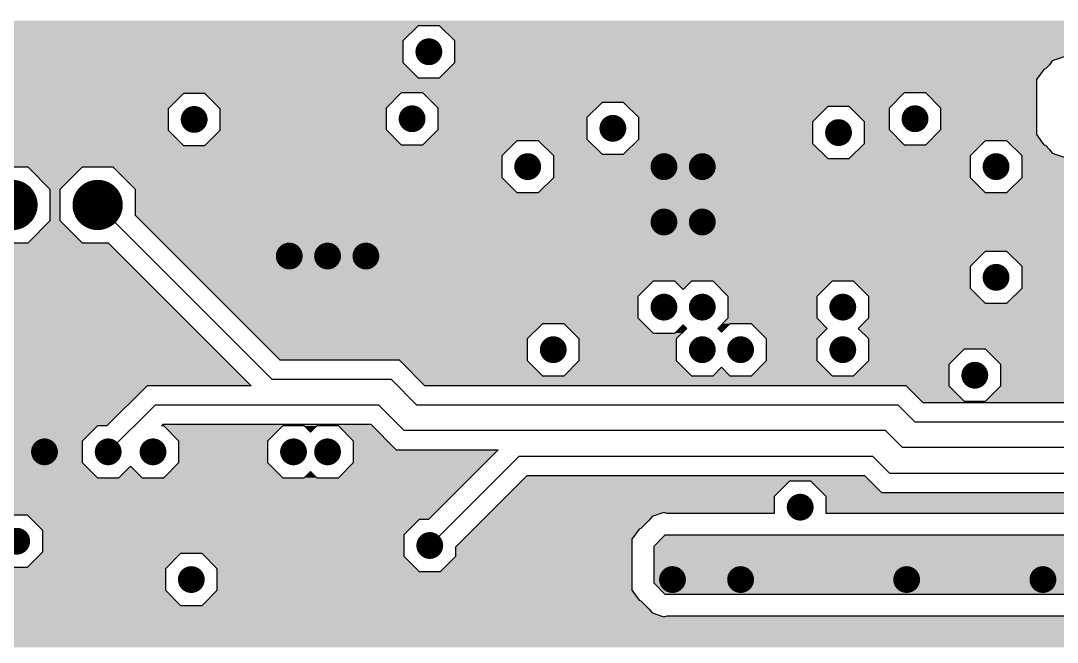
# Model space of a CAD drawing. Extents: x 295 to 953, y 10 to 290.
# Drawn here: x 579.9 to 630.9, y 213.1 to 243.7 of the extents above; entities that cross this region are included whole.
import ezdxf

# ---------------------------------------------------------------- set-up
doc = ezdxf.new("R2010")
doc.units = 0
doc.header["$LTSCALE"] = 5
doc.header["$MEASUREMENT"] = 0
doc.layers.get('0').update_dxf_attribs({"linetype": 'CONTINUOUS', "lineweight": 25})
doc.layers.add('L2-INT1_GBR', color=7, linetype='CONTINUOUS')

msp = doc.modelspace()

# ---------------------------------------------------------------- linework, layer by layer
for points, const_width in [([(599.61, 242.162, 1), (600.27, 242.162, 1)], 0.66), ([(588.06, 238.829, 1), (588.72, 238.829, 1)], 0.66), ([(598.785, 238.863, 1), (599.445, 238.863, 1)], 0.66), ([(623.535, 238.863, 1), (624.195, 238.863, 1)], 0.66), ([(608.665, 238.391, 1), (609.325, 238.391, 1)], 0.66), ([(619.771, 238.181, 1), (620.431, 238.181, 1)], 0.66), ([(604.474, 236.505, 1), (605.134, 236.505, 1)], 0.66), ([(611.18, 236.505, 1), (611.84, 236.505, 1)], 0.66), ([(613.066, 236.505, 1), (613.726, 236.505, 1)], 0.66), ([(627.525, 236.505, 1), (628.185, 236.505, 1)], 0.66), ([(578.83, 234.619, 1), (580.067, 234.619, 1)], 1.238), ([(583.021, 234.619, 1), (584.258, 234.619, 1)], 1.238), ([(611.18, 233.78, 1), (611.84, 233.78, 1)], 0.66), ([(613.066, 233.78, 1), (613.726, 233.78, 1)], 0.66), ([(592.739, 232.104, 1), (593.399, 232.104, 1)], 0.66), ([(594.625, 232.104, 1), (595.285, 232.104, 1)], 0.66), ([(596.511, 232.104, 1), (597.171, 232.104, 1)], 0.66), ([(627.525, 231.056, 1), (628.185, 231.056, 1)], 0.66), ([(611.18, 229.589, 1), (611.84, 229.589, 1)], 0.66), ([(613.066, 229.589, 1), (613.726, 229.589, 1)], 0.66), ([(619.981, 229.589, 1), (620.641, 229.589, 1)], 0.66), ([(605.732, 227.494, 1), (606.392, 227.494, 1)], 0.66), ([(613.066, 227.494, 1), (613.726, 227.494, 1)], 0.66), ([(614.952, 227.494, 1), (615.612, 227.494, 1)], 0.66), ([(619.981, 227.494, 1), (620.641, 227.494, 1)], 0.66), ([(626.477, 226.237, 1), (627.137, 226.237, 1)], 0.66), ([(580.694, 222.465, 1), (581.354, 222.465, 1)], 0.66), ([(583.829, 222.465, 1), (584.489, 222.465, 1)], 0.66), ([(586.034, 222.465, 1), (586.694, 222.465, 1)], 0.66), ([(592.949, 222.465, 1), (593.609, 222.465, 1)], 0.66), ([(594.625, 222.465, 1), (595.285, 222.465, 1)], 0.66), ([(617.885, 219.741, 1), (618.545, 219.741, 1)], 0.66), ([(579.328, 218.064, 1), (579.988, 218.064, 1)], 0.66), ([(599.655, 217.855, 1), (600.315, 217.855, 1)], 0.66), ([(587.92, 216.178, 1), (588.58, 216.178, 1)], 0.66), ([(611.599, 216.178, 1), (612.259, 216.178, 1)], 0.66), ([(614.952, 216.178, 1), (615.612, 216.178, 1)], 0.66), ([(623.124, 216.178, 1), (623.784, 216.178, 1)], 0.66), ([(629.83, 216.178, 1), (630.49, 216.178, 1)], 0.66)]:
    msp.add_lwpolyline(points, format="xyb", close=True, dxfattribs=dict(const_width=const_width))
at = {"layer": 'L2-INT1_GBR'}
for p, q in [((599.41, 243.441), (598.661, 242.692)), ((600.47, 243.441), (599.41, 243.441)), ((601.219, 242.692), (600.47, 243.441)), ((598.661, 242.692), (598.661, 241.633)), ((601.219, 241.633), (601.219, 242.692)), ((631.208, 241.903), (630.622, 241.712)), ((598.661, 241.633), (599.41, 240.884)), ((600.47, 240.884), (601.219, 241.633)), ((630.203, 241.293), (629.84, 240.795)), ((630.279, 241.318), (630.203, 241.293)), ((630.485, 241.524), (630.279, 241.318)), ((630.622, 241.712), (630.485, 241.524)), ((599.41, 240.884), (600.47, 240.884)), ((629.84, 240.795), (629.84, 238.082)), ((587.86, 240.108), (587.111, 239.359)), ((588.92, 240.108), (587.86, 240.108)), ((589.669, 239.359), (588.92, 240.108)), ((598.585, 240.141), (597.836, 239.392)), ((599.645, 240.141), (598.585, 240.141)), ((600.394, 239.392), (599.645, 240.141)), ((623.335, 240.141), (622.586, 239.392)), ((624.395, 240.141), (623.335, 240.141)), ((625.144, 239.392), (624.395, 240.141)), ((587.111, 239.359), (587.111, 238.3)), ((589.669, 238.3), (589.669, 239.359)), ((597.836, 239.392), (597.836, 238.333)), ((600.394, 238.333), (600.394, 239.392)), ((608.466, 239.669), (607.717, 238.92)), ((609.525, 239.669), (608.466, 239.669)), ((610.274, 238.92), (609.525, 239.669)), ((619.572, 239.46), (618.823, 238.711)), ((620.631, 239.46), (619.572, 239.46)), ((621.38, 238.711), (620.631, 239.46)), ((622.586, 239.392), (622.586, 238.333)), ((625.144, 238.333), (625.144, 239.392)), ((607.717, 238.92), (607.717, 237.861)), ((610.274, 237.861), (610.274, 238.92)), ((587.111, 238.3), (587.86, 237.551)), ((588.92, 237.551), (589.669, 238.3)), ((597.836, 238.333), (598.585, 237.584)), ((599.645, 237.584), (600.394, 238.333)), ((618.823, 238.711), (618.823, 237.651)), ((621.38, 237.651), (621.38, 238.711)), ((622.586, 238.333), (623.335, 237.584)), ((624.395, 237.584), (625.144, 238.333)), ((604.275, 237.783), (603.526, 237.034)), ((605.334, 237.783), (604.275, 237.783)), ((606.083, 237.034), (605.334, 237.783)), ((607.717, 237.861), (608.466, 237.112)), ((609.525, 237.112), (610.274, 237.861)), ((627.325, 237.783), (626.576, 237.034)), ((628.384, 237.783), (627.325, 237.783)), ((629.133, 237.034), (628.384, 237.783)), ((629.84, 238.082), (630.203, 237.584)), ((587.86, 237.551), (588.92, 237.551)), ((598.585, 237.584), (599.645, 237.584)), ((618.823, 237.651), (619.572, 236.902)), ((620.631, 236.902), (621.38, 237.651)), ((623.335, 237.584), (624.395, 237.584)), ((630.203, 237.584), (630.279, 237.559)), ((630.279, 237.559), (630.485, 237.353)), ((630.485, 237.353), (630.622, 237.165)), ((603.526, 237.034), (603.526, 235.975)), ((606.083, 235.975), (606.083, 237.034)), ((608.466, 237.112), (609.525, 237.112)), ((619.572, 236.902), (620.631, 236.902)), ((626.576, 237.034), (626.576, 235.975)), ((629.133, 235.975), (629.133, 237.034)), ((630.622, 237.165), (631.208, 236.973)), ((580.218, 236.475), (578.68, 236.475)), ((581.305, 235.388), (580.218, 236.475)), ((582.871, 236.475), (581.783, 235.388)), ((584.409, 236.475), (582.871, 236.475)), ((585.496, 235.388), (584.409, 236.475)), ((603.526, 235.975), (604.275, 235.226)), ((605.334, 235.226), (606.083, 235.975)), ((626.576, 235.975), (627.325, 235.226)), ((628.384, 235.226), (629.133, 235.975)), ((581.305, 233.85), (581.305, 235.388)), ((581.783, 235.388), (581.783, 233.85)), ((585.496, 234.104), (585.496, 235.388)), ((604.275, 235.226), (605.334, 235.226)), ((627.325, 235.226), (628.384, 235.226)), ((583.64, 234.619), (592.231, 226.027)), ((580.218, 232.762), (581.305, 233.85)), ((581.783, 233.85), (582.871, 232.762)), ((592.624, 226.976), (585.496, 234.104)), ((578.68, 232.762), (580.218, 232.762)), ((582.871, 232.762), (584.155, 232.762)), ((584.155, 232.762), (591.198, 225.719)), ((627.325, 232.335), (626.576, 231.586)), ((628.384, 232.335), (627.325, 232.335)), ((629.133, 231.586), (628.384, 232.335)), ((626.576, 231.586), (626.576, 230.527)), ((629.133, 230.527), (629.133, 231.586)), ((610.98, 230.868), (610.231, 230.119)), ((612.039, 230.868), (610.98, 230.868)), ((612.454, 230.456), (612.039, 230.868)), ((612.866, 230.868), (612.454, 230.456)), ((613.925, 230.868), (612.866, 230.868)), ((614.675, 230.119), (613.925, 230.868)), ((619.781, 230.868), (619.032, 230.119)), ((620.841, 230.868), (619.781, 230.868)), ((621.59, 230.119), (620.841, 230.868)), ((610.231, 230.119), (610.231, 229.06)), ((614.675, 229.06), (614.675, 230.119)), ((619.032, 230.119), (619.032, 229.06)), ((621.59, 229.06), (621.59, 230.119)), ((626.576, 230.527), (627.325, 229.778)), ((628.384, 229.778), (629.133, 230.527)), ((627.325, 229.778), (628.384, 229.778)), ((610.231, 229.06), (610.98, 228.311)), ((614.156, 228.542), (614.675, 229.06)), ((619.032, 229.06), (619.55, 228.542)), ((621.072, 228.542), (621.59, 229.06)), ((605.532, 228.773), (604.783, 228.024)), ((606.591, 228.773), (605.532, 228.773)), ((607.34, 228.024), (606.591, 228.773)), ((612.039, 228.311), (612.454, 228.723)), ((612.635, 228.542), (612.117, 228.024)), ((612.454, 228.723), (612.635, 228.542)), ((614.34, 228.36), (614.156, 228.542)), ((614.752, 228.773), (614.34, 228.36)), ((615.811, 228.773), (614.752, 228.773)), ((616.56, 228.024), (615.811, 228.773)), ((619.55, 228.542), (619.032, 228.024)), ((621.59, 228.024), (621.072, 228.542)), ((604.783, 228.024), (604.783, 226.964)), ((607.34, 226.964), (607.34, 228.024)), ((610.98, 228.311), (612.039, 228.311)), ((612.117, 228.024), (612.117, 226.964)), ((616.56, 226.964), (616.56, 228.024)), ((619.032, 228.024), (619.032, 226.964)), ((621.59, 226.964), (621.59, 228.024)), ((626.277, 227.515), (625.528, 226.766)), ((627.337, 227.515), (626.277, 227.515)), ((628.086, 226.766), (627.337, 227.515)), ((598.491, 226.976), (592.624, 226.976)), ((599.749, 225.719), (598.491, 226.976)), ((604.783, 226.964), (605.532, 226.215)), ((606.591, 226.215), (607.34, 226.964)), ((612.117, 226.964), (612.866, 226.215)), ((613.925, 226.215), (614.34, 226.628)), ((614.34, 226.628), (614.752, 226.215)), ((615.811, 226.215), (616.56, 226.964)), ((619.032, 226.964), (619.781, 226.215)), ((620.841, 226.215), (621.59, 226.964)), ((625.528, 226.766), (625.528, 225.707)), ((628.086, 225.707), (628.086, 226.766)), ((598.099, 226.027), (592.231, 226.027)), ((598.099, 226.027), (599.356, 224.77)), ((605.532, 226.215), (606.591, 226.215)), ((612.866, 226.215), (613.925, 226.215)), ((614.752, 226.215), (615.811, 226.215)), ((619.781, 226.215), (620.841, 226.215)), ((586.072, 225.719), (584.097, 223.744)), ((591.198, 225.719), (586.072, 225.719)), ((623.428, 225.719), (599.749, 225.719)), ((624.266, 224.88), (623.428, 225.719)), ((625.528, 225.707), (626.277, 224.958)), ((627.337, 224.958), (628.086, 225.707)), ((584.159, 222.465), (586.465, 224.77)), ((597.47, 224.77), (586.465, 224.77)), ((597.47, 224.77), (598.727, 223.513)), ((623.035, 224.77), (599.356, 224.77)), ((623.035, 224.77), (623.873, 223.932)), ((637.91, 224.88), (624.266, 224.88)), ((626.277, 224.958), (627.337, 224.958)), ((583.63, 223.744), (582.881, 222.994)), ((584.097, 223.744), (583.63, 223.744)), ((586.78, 223.744), (586.857, 223.821)), ((586.893, 223.744), (586.78, 223.744)), ((586.857, 223.821), (597.077, 223.821)), ((587.643, 222.994), (586.893, 223.744)), ((592.749, 223.744), (592, 222.994)), ((593.809, 223.744), (592.749, 223.744)), ((594.117, 223.435), (593.809, 223.744)), ((594.426, 223.744), (594.117, 223.435)), ((595.485, 223.744), (594.426, 223.744)), ((596.234, 222.994), (595.485, 223.744)), ((597.077, 223.821), (598.335, 222.564)), ((622.406, 223.513), (598.727, 223.513)), ((622.406, 223.513), (623.245, 222.674)), ((638.303, 223.932), (623.873, 223.932)), ((582.881, 222.994), (582.881, 221.935)), ((587.643, 221.935), (587.643, 222.994)), ((592, 222.994), (592, 221.935)), ((596.234, 221.935), (596.234, 222.994)), ((598.335, 222.564), (603.352, 222.564)), ((603.352, 222.564), (599.922, 219.133)), ((643.99, 222.674), (623.245, 222.674)), ((582.881, 221.935), (583.63, 221.186)), ((586.893, 221.186), (587.643, 221.935)), ((592, 221.935), (592.749, 221.186)), ((595.485, 221.186), (596.234, 221.935)), ((599.985, 217.855), (604.385, 222.255)), ((604.385, 222.255), (621.778, 222.255)), ((622.616, 221.417), (621.778, 222.255)), ((584.689, 221.186), (585.262, 221.759)), ((585.262, 221.759), (585.834, 221.186)), ((593.809, 221.186), (594.117, 221.495)), ((594.117, 221.495), (594.426, 221.186)), ((622.616, 221.417), (644.513, 221.417)), ((583.63, 221.186), (584.689, 221.186)), ((585.834, 221.186), (586.893, 221.186)), ((592.749, 221.186), (593.809, 221.186)), ((594.426, 221.186), (595.485, 221.186)), ((601.263, 217.792), (604.778, 221.306)), ((604.778, 221.306), (621.385, 221.306)), ((617.686, 221.019), (616.937, 220.27)), ((618.745, 221.019), (617.686, 221.019)), ((619.494, 220.27), (618.745, 221.019)), ((621.385, 221.306), (622.223, 220.468)), ((622.223, 220.468), (644.906, 220.468)), ((616.937, 220.27), (616.937, 219.432)), ((619.494, 219.432), (619.494, 220.27)), ((611.51, 219.482), (610.924, 219.29)), ((611.66, 219.432), (611.51, 219.482)), ((616.937, 219.432), (611.66, 219.432)), ((648.579, 219.432), (619.494, 219.432)), ((580.188, 219.343), (579.129, 219.343)), ((580.937, 218.594), (580.188, 219.343)), ((599.455, 219.133), (598.706, 218.384)), ((599.922, 219.133), (599.455, 219.133)), ((610.787, 219.102), (610.371, 218.686)), ((610.924, 219.29), (610.787, 219.102)), ((580.937, 217.535), (580.937, 218.594)), ((598.706, 218.384), (598.706, 217.325)), ((610.295, 218.662), (609.932, 218.163)), ((610.371, 218.686), (610.295, 218.662)), ((611.561, 218.36), (611.005, 217.804)), ((651.376, 218.36), (611.561, 218.36)), ((609.932, 218.163), (609.932, 215.66)), ((580.188, 216.786), (580.937, 217.535)), ((587.72, 217.457), (586.971, 216.708)), ((588.779, 217.457), (587.72, 217.457)), ((589.529, 216.708), (588.779, 217.457)), ((598.706, 217.325), (599.455, 216.576)), ((600.514, 216.576), (601.263, 217.325)), ((601.263, 217.325), (601.263, 217.792)), ((611.005, 217.804), (611.005, 216.02)), ((579.129, 216.786), (580.188, 216.786)), ((586.971, 216.708), (586.971, 215.649)), ((589.529, 215.649), (589.529, 216.708)), ((599.455, 216.576), (600.514, 216.576)), ((611.005, 216.02), (611.561, 215.464)), ((586.971, 215.649), (587.72, 214.9)), ((588.779, 214.9), (589.529, 215.649)), ((609.932, 215.66), (610.295, 215.162)), ((611.561, 215.464), (654.626, 215.464)), ((587.72, 214.9), (588.779, 214.9)), ((610.295, 215.162), (610.371, 215.137)), ((610.371, 215.137), (610.787, 214.721)), ((610.787, 214.721), (610.924, 214.533)), ((610.924, 214.533), (611.51, 214.342)), ((611.51, 214.342), (611.66, 214.391)), ((611.66, 214.391), (654.527, 214.391))]:
    msp.add_line(p, q, dxfattribs=at)
for points in [[(520.039, 243.441), (520.039, 243.689), (852.586, 243.441), (852.339, 243.689)], [(520.039, 242.692), (520.039, 243.441), (598.661, 242.692), (599.41, 243.441)], [(520.039, 243.441), (520.039, 243.441), (599.41, 243.441), (600.47, 243.441)], [(601.219, 242.692), (600.47, 243.441), (853.335, 242.692), (852.586, 243.441)], [(520.039, 241.633), (520.039, 242.692), (598.661, 241.633), (598.661, 242.692)], [(601.219, 241.903), (601.219, 242.692), (854.124, 241.903), (853.335, 242.692)], [(601.219, 241.712), (601.219, 241.903), (630.622, 241.712), (631.208, 241.903)], [(520.039, 240.884), (520.039, 241.633), (599.41, 240.884), (598.661, 241.633)], [(600.47, 240.884), (600.879, 241.293), (629.905, 240.884), (630.203, 241.293)], [(600.879, 241.293), (600.904, 241.318), (630.203, 241.293), (630.279, 241.318)], [(600.904, 241.318), (601.11, 241.524), (630.279, 241.318), (630.485, 241.524)], [(601.11, 241.524), (601.219, 241.633), (630.485, 241.524), (630.564, 241.633)], [(601.219, 241.633), (601.219, 241.712), (630.564, 241.633), (630.622, 241.712)], [(520.039, 240.795), (520.039, 240.884), (629.84, 240.795), (629.905, 240.884)], [(520.039, 240.884), (520.039, 240.884), (599.645, 240.884), (599.41, 240.884)], [(520.039, 240.141), (520.039, 240.795), (629.84, 240.141), (629.84, 240.795)], [(520.039, 240.108), (520.039, 240.141), (598.552, 240.108), (598.585, 240.141)], [(520.039, 240.141), (520.039, 240.141), (598.585, 240.141), (599.645, 240.141)], [(520.039, 240.088), (520.039, 240.108), (587.841, 240.088), (587.86, 240.108)], [(520.039, 240.108), (520.039, 240.108), (587.86, 240.108), (588.92, 240.108)], [(573.164, 239.359), (572.435, 240.088), (587.111, 239.359), (587.841, 240.088)], [(589.636, 239.392), (588.92, 240.108), (597.836, 239.392), (598.552, 240.108)], [(600.117, 239.669), (599.645, 240.141), (622.864, 239.669), (623.335, 240.141)], [(599.645, 240.141), (599.645, 240.141), (623.335, 240.141), (624.395, 240.141)], [(625.144, 239.392), (624.395, 240.141), (629.84, 239.392), (629.84, 240.141)], [(573.184, 239.339), (573.164, 239.359), (587.111, 239.339), (587.111, 239.359)], [(573.184, 238.3), (573.184, 239.339), (587.111, 238.3), (587.111, 239.339)], [(589.669, 239.359), (589.636, 239.392), (597.836, 239.359), (597.836, 239.392)], [(589.669, 238.333), (589.669, 239.359), (597.836, 238.333), (597.836, 239.359)], [(600.394, 239.392), (600.117, 239.669), (608.188, 239.392), (608.466, 239.669)], [(600.117, 239.669), (600.117, 239.669), (608.466, 239.669), (609.525, 239.669)], [(600.394, 238.92), (600.394, 239.392), (607.717, 238.92), (608.188, 239.392)], [(609.734, 239.46), (609.525, 239.669), (622.654, 239.46), (622.864, 239.669)], [(610.274, 238.92), (609.734, 239.46), (619.032, 238.92), (619.572, 239.46)], [(609.734, 239.46), (609.734, 239.46), (619.572, 239.46), (620.631, 239.46)], [(620.699, 239.392), (620.631, 239.46), (622.586, 239.392), (622.654, 239.46)], [(621.38, 238.711), (620.699, 239.392), (622.586, 238.711), (622.586, 239.392)], [(625.144, 238.333), (625.144, 239.392), (629.84, 238.333), (629.84, 239.392)], [(600.394, 238.333), (600.394, 238.92), (607.717, 238.333), (607.717, 238.92)], [(610.274, 238.711), (610.274, 238.92), (618.823, 238.711), (619.032, 238.92)], [(572.454, 237.551), (573.184, 238.28), (587.86, 237.551), (587.131, 238.28)], [(573.184, 238.28), (573.184, 238.3), (587.131, 238.28), (587.111, 238.3)], [(588.953, 237.584), (589.669, 238.3), (598.585, 237.584), (597.869, 238.3)], [(589.669, 238.3), (589.669, 238.333), (597.869, 238.3), (597.836, 238.333)], [(599.922, 237.861), (600.394, 238.333), (607.717, 237.861), (607.717, 238.333)], [(610.274, 237.861), (610.274, 238.711), (618.823, 237.861), (618.823, 238.711)], [(621.38, 238.333), (621.38, 238.711), (622.586, 238.333), (622.586, 238.711)], [(621.38, 237.651), (621.38, 238.333), (623.268, 237.651), (622.586, 238.333)], [(624.893, 238.082), (625.144, 238.333), (629.84, 238.082), (629.84, 238.333)], [(599.645, 237.584), (599.844, 237.783), (604.075, 237.584), (604.275, 237.783)], [(599.844, 237.783), (599.922, 237.861), (607.794, 237.783), (607.717, 237.861)], [(599.844, 237.783), (599.844, 237.783), (604.275, 237.783), (605.334, 237.783)], [(606.005, 237.112), (605.334, 237.783), (608.466, 237.112), (607.794, 237.783)], [(610.064, 237.651), (610.274, 237.861), (618.823, 237.651), (618.823, 237.861)], [(624.395, 237.584), (624.594, 237.783), (627.125, 237.584), (627.325, 237.783)], [(624.594, 237.783), (624.893, 238.082), (630.057, 237.783), (629.84, 238.082)], [(624.594, 237.783), (624.594, 237.783), (627.325, 237.783), (628.384, 237.783)], [(628.584, 237.584), (628.384, 237.783), (630.203, 237.584), (630.057, 237.783)], [(520.039, 237.034), (520.039, 237.531), (603.526, 237.034), (604.022, 237.531)], [(572.435, 237.531), (572.454, 237.551), (604.022, 237.531), (604.042, 237.551)], [(588.92, 237.551), (588.953, 237.584), (604.042, 237.551), (604.075, 237.584)], [(609.525, 237.112), (610.064, 237.651), (619.362, 237.112), (618.823, 237.651)], [(620.841, 237.112), (621.313, 237.584), (626.654, 237.112), (627.125, 237.584)], [(621.313, 237.584), (621.38, 237.651), (623.335, 237.584), (623.268, 237.651)], [(628.609, 237.559), (628.584, 237.584), (630.279, 237.559), (630.203, 237.584)], [(628.815, 237.353), (628.609, 237.559), (630.485, 237.353), (630.279, 237.559)], [(629.003, 237.165), (628.815, 237.353), (630.622, 237.165), (630.485, 237.353)], [(520.039, 236.475), (520.039, 237.034), (603.526, 236.475), (603.526, 237.034)], [(606.083, 237.034), (606.005, 237.112), (619.44, 237.034), (619.362, 237.112)], [(606.083, 236.902), (606.083, 237.034), (619.572, 236.902), (619.44, 237.034)], [(606.083, 235.975), (606.083, 236.902), (626.576, 235.975), (626.576, 236.902)], [(620.631, 236.902), (620.763, 237.034), (626.576, 236.902), (626.576, 237.034)], [(620.763, 237.034), (620.841, 237.112), (626.576, 237.034), (626.654, 237.112)], [(629.133, 237.034), (629.003, 237.165), (631.021, 237.034), (630.622, 237.165)], [(629.133, 236.973), (629.133, 237.034), (631.208, 236.973), (631.021, 237.034)], [(629.133, 235.975), (629.133, 236.973), (730.676, 235.975), (730.676, 236.973)], [(576.027, 236.475), (576.027, 236.475), (578.68, 236.475), (580.218, 236.475)], [(581.305, 235.388), (580.218, 236.475), (581.783, 235.388), (582.871, 236.475)], [(580.218, 236.475), (580.218, 236.475), (582.871, 236.475), (584.409, 236.475)], [(584.909, 235.975), (584.409, 236.475), (603.526, 235.975), (603.526, 236.475)], [(585.496, 235.388), (584.909, 235.975), (604.113, 235.388), (603.526, 235.975)], [(605.334, 235.226), (606.083, 235.975), (627.325, 235.226), (626.576, 235.975)], [(628.427, 235.269), (629.133, 235.975), (730.676, 235.269), (730.676, 235.975)], [(581.305, 233.85), (581.305, 235.388), (581.783, 233.85), (581.783, 235.388)], [(585.496, 235.226), (585.496, 235.388), (604.275, 235.226), (604.113, 235.388)], [(585.496, 234.52), (585.496, 235.226), (651.093, 234.52), (651.8, 235.226)], [(585.496, 235.226), (585.496, 235.226), (628.384, 235.226), (627.325, 235.226)], [(628.384, 235.226), (628.427, 235.269), (651.8, 235.226), (651.842, 235.269)], [(628.427, 235.269), (628.427, 235.269), (651.842, 235.269), (652.902, 235.269)], [(585.496, 234.104), (585.496, 234.52), (651.093, 234.104), (651.093, 234.52)], [(580.218, 232.762), (581.305, 233.85), (582.871, 232.762), (581.783, 233.85)], [(585.798, 233.802), (585.496, 234.104), (651.093, 233.802), (651.093, 234.104)], [(586.547, 233.053), (585.798, 233.802), (642.921, 233.053), (643.67, 233.802)], [(585.798, 233.802), (585.798, 233.802), (643.67, 233.802), (644.729, 233.802)], [(543.637, 231.784), (543.637, 232.762), (585.133, 231.784), (584.155, 232.762)], [(543.637, 232.762), (543.637, 232.762), (580.188, 232.762), (579.736, 232.762)], [(580.209, 232.762), (580.218, 232.762), (584.155, 232.762), (582.871, 232.762)], [(587.265, 232.335), (586.547, 233.053), (642.921, 232.335), (642.921, 233.053)], [(588.014, 231.586), (587.265, 232.335), (626.576, 231.586), (627.325, 232.335)], [(587.265, 232.335), (587.265, 232.335), (627.325, 232.335), (628.384, 232.335)], [(628.726, 231.994), (628.384, 232.335), (642.921, 231.994), (642.921, 232.335)], [(543.119, 231.266), (543.637, 231.784), (585.651, 231.266), (585.133, 231.784)], [(629.133, 231.586), (628.726, 231.994), (643.328, 231.586), (642.921, 231.994)], [(543.637, 230.748), (543.119, 231.266), (586.169, 230.748), (585.651, 231.266)], [(588.732, 230.868), (588.014, 231.586), (626.576, 230.868), (626.576, 231.586)], [(629.133, 231.244), (629.133, 231.586), (643.67, 231.244), (643.328, 231.586)], [(629.133, 230.616), (629.133, 231.244), (651.842, 230.616), (651.214, 231.244)], [(543.637, 230.24), (543.637, 230.748), (586.677, 230.24), (586.169, 230.748)], [(589.481, 230.119), (588.732, 230.868), (610.231, 230.119), (610.98, 230.868)], [(588.732, 230.868), (588.732, 230.868), (610.98, 230.868), (612.039, 230.868)], [(612.039, 230.868), (612.039, 230.868), (612.866, 230.868), (613.925, 230.868)], [(612.454, 230.456), (612.039, 230.868), (612.454, 230.456), (612.866, 230.868)], [(614.675, 230.119), (613.925, 230.868), (619.032, 230.119), (619.781, 230.868)], [(613.925, 230.868), (613.925, 230.868), (619.781, 230.868), (620.841, 230.868)], [(621.182, 230.527), (620.841, 230.868), (626.576, 230.527), (626.576, 230.868)], [(629.133, 230.527), (629.133, 230.616), (755.86, 230.527), (755.771, 230.616)], [(575.07, 229.491), (574.321, 230.24), (587.426, 229.491), (586.677, 230.24)], [(590.54, 229.06), (589.481, 230.119), (610.231, 229.06), (610.231, 230.119)], [(614.675, 229.06), (614.675, 230.119), (619.032, 229.06), (619.032, 230.119)], [(621.59, 230.119), (621.182, 230.527), (626.984, 230.119), (626.576, 230.527)], [(621.59, 229.778), (621.59, 230.119), (627.325, 229.778), (626.984, 230.119)], [(628.384, 229.778), (628.889, 230.282), (785.197, 229.778), (785.702, 230.282)], [(628.889, 230.282), (629.133, 230.527), (756.104, 230.282), (755.86, 230.527)], [(621.59, 229.086), (621.59, 229.778), (784.506, 229.086), (785.197, 229.778)], [(621.59, 229.778), (621.59, 229.778), (627.337, 229.778), (627.325, 229.778)], [(575.07, 228.431), (575.07, 229.491), (588.486, 228.431), (587.426, 229.491)], [(590.827, 228.773), (590.54, 229.06), (610.518, 228.773), (610.231, 229.06)], [(614.387, 228.773), (614.675, 229.06), (619.319, 228.773), (619.032, 229.06)], [(621.072, 228.542), (621.59, 229.06), (750.39, 228.542), (750.908, 229.06)], [(621.59, 229.06), (621.59, 229.086), (750.908, 229.06), (750.935, 229.086)], [(621.59, 229.086), (621.59, 229.086), (750.935, 229.086), (784.506, 229.086)], [(591.576, 228.024), (590.827, 228.773), (604.783, 228.024), (605.532, 228.773)], [(590.827, 228.773), (590.827, 228.773), (605.532, 228.773), (606.591, 228.773)], [(607.053, 228.311), (606.591, 228.773), (610.98, 228.311), (610.518, 228.773)], [(612.039, 228.311), (612.271, 228.542), (612.404, 228.311), (612.635, 228.542)], [(612.271, 228.542), (612.454, 228.723), (612.635, 228.542), (612.454, 228.723)], [(614.156, 228.542), (614.387, 228.773), (614.521, 228.542), (614.752, 228.773)], [(614.34, 228.36), (614.156, 228.542), (614.34, 228.36), (614.521, 228.542)], [(614.387, 228.773), (614.387, 228.773), (614.752, 228.773), (615.811, 228.773)], [(616.042, 228.542), (615.811, 228.773), (619.55, 228.542), (619.319, 228.773)], [(616.56, 228.024), (616.042, 228.542), (619.032, 228.024), (619.55, 228.542)], [(621.19, 228.423), (621.072, 228.542), (750.272, 228.423), (750.39, 228.542)], [(574.321, 227.682), (575.07, 228.431), (589.235, 227.682), (588.486, 228.431)], [(592.624, 226.976), (591.576, 228.024), (604.783, 226.976), (604.783, 228.024)], [(607.34, 228.024), (607.053, 228.311), (612.117, 228.024), (612.404, 228.311)], [(607.34, 226.964), (607.34, 228.024), (612.117, 226.964), (612.117, 228.024)], [(616.56, 226.964), (616.56, 228.024), (619.032, 226.964), (619.032, 228.024)], [(621.59, 228.024), (621.19, 228.423), (709.741, 228.024), (710.14, 228.423)], [(621.19, 228.423), (621.19, 228.423), (710.14, 228.423), (711.952, 228.423)], [(621.59, 227.515), (621.59, 228.024), (709.233, 227.515), (709.741, 228.024)], [(513.026, 227.131), (513.026, 227.682), (589.786, 227.131), (589.235, 227.682)], [(621.59, 226.964), (621.59, 227.515), (625.726, 226.964), (626.277, 227.515)], [(621.59, 227.515), (621.59, 227.515), (626.277, 227.515), (627.337, 227.515)], [(628.086, 226.766), (627.337, 227.515), (636.425, 226.766), (637.174, 227.515)], [(627.337, 227.515), (627.337, 227.515), (637.174, 227.515), (638.233, 227.515)], [(529.32, 226.044), (528.233, 227.131), (590.873, 226.044), (589.786, 227.131)], [(598.503, 226.964), (598.491, 226.976), (604.783, 226.964), (604.783, 226.976)], [(599.252, 226.215), (598.503, 226.964), (605.532, 226.215), (604.783, 226.964)], [(606.591, 226.215), (607.34, 226.964), (612.866, 226.215), (612.117, 226.964)], [(613.925, 226.215), (614.34, 226.628), (614.752, 226.215), (614.34, 226.628)], [(615.811, 226.215), (616.56, 226.964), (619.781, 226.215), (619.032, 226.964)], [(620.841, 226.215), (621.392, 226.766), (625.528, 226.215), (625.528, 226.766)], [(621.392, 226.766), (621.59, 226.964), (625.528, 226.766), (625.726, 226.964)], [(628.086, 225.707), (628.086, 226.766), (636.425, 225.707), (636.425, 226.766)], [(529.32, 225.719), (529.32, 226.044), (591.198, 225.719), (590.873, 226.044)], [(599.749, 225.719), (599.252, 226.215), (625.528, 225.719), (625.528, 226.215)], [(529.32, 224.506), (529.32, 225.719), (584.859, 224.506), (586.072, 225.719)], [(529.32, 225.719), (529.32, 225.719), (586.072, 225.719), (591.198, 225.719)], [(623.439, 225.707), (623.428, 225.719), (625.528, 225.707), (625.528, 225.719)], [(624.188, 224.958), (623.439, 225.707), (626.277, 224.958), (625.528, 225.707)], [(627.337, 224.958), (628.086, 225.707), (637.174, 224.958), (636.425, 225.707)], [(528.558, 223.744), (529.32, 224.506), (584.097, 223.744), (584.859, 224.506)], [(624.189, 224.958), (624.188, 224.958), (637.987, 224.958), (637.174, 224.958)], [(624.266, 224.88), (624.189, 224.958), (637.91, 224.88), (637.987, 224.958)], [(528.348, 223.534), (528.558, 223.744), (583.42, 223.534), (583.63, 223.744)], [(528.558, 223.744), (528.558, 223.744), (583.63, 223.744), (584.097, 223.744)], [(550.343, 222.994), (549.803, 223.534), (582.881, 222.994), (583.42, 223.534)], [(586.78, 223.744), (586.857, 223.821), (597.155, 223.744), (597.077, 223.821)], [(586.857, 223.821), (586.857, 223.821), (588.779, 223.821), (586.857, 223.821)], [(586.893, 223.744), (586.893, 223.744), (592.749, 223.744), (593.809, 223.744)], [(587.643, 222.994), (586.893, 223.744), (592, 222.994), (592.749, 223.744)], [(594.117, 223.435), (593.809, 223.744), (594.117, 223.435), (594.426, 223.744)], [(593.809, 223.744), (593.809, 223.744), (594.426, 223.744), (595.485, 223.744)], [(596.234, 222.994), (595.485, 223.744), (597.904, 222.994), (597.155, 223.744)], [(550.552, 222.785), (550.343, 222.994), (582.881, 222.785), (582.881, 222.994)], [(587.643, 221.935), (587.643, 222.994), (592, 221.935), (592, 222.994)], [(596.234, 222.564), (596.234, 222.994), (598.335, 222.564), (597.904, 222.994)], [(550.552, 221.935), (550.552, 222.785), (582.881, 221.935), (582.881, 222.785)], [(596.234, 221.935), (596.234, 222.564), (602.724, 221.935), (603.352, 222.564)], [(596.234, 222.564), (596.234, 222.564), (603.352, 222.564), (598.335, 222.564)], [(550.552, 221.726), (550.552, 221.935), (583.09, 221.726), (582.881, 221.935)], [(587.511, 221.803), (587.643, 221.935), (592.132, 221.803), (592, 221.935)], [(595.485, 221.186), (596.234, 221.935), (601.975, 221.186), (602.724, 221.935)], [(550.034, 221.208), (550.552, 221.726), (583.608, 221.208), (583.09, 221.726)], [(584.689, 221.186), (585.262, 221.759), (585.834, 221.186), (585.262, 221.759)], [(586.893, 221.186), (587.511, 221.803), (592.749, 221.186), (592.132, 221.803)], [(593.809, 221.186), (594.117, 221.495), (594.426, 221.186), (594.117, 221.495)], [(550.056, 221.186), (550.034, 221.208), (583.63, 221.186), (583.608, 221.208)], [(550.552, 220.689), (550.056, 221.186), (601.478, 220.689), (601.975, 221.186)], [(603.742, 220.27), (604.491, 221.019), (616.937, 220.27), (617.686, 221.019)], [(604.491, 221.019), (604.778, 221.306), (621.672, 221.019), (621.385, 221.306)], [(604.491, 221.019), (604.491, 221.019), (617.686, 221.019), (618.745, 221.019)], [(604.778, 221.306), (604.778, 221.306), (605.334, 221.306), (604.778, 221.306)], [(619.296, 220.468), (618.745, 221.019), (622.223, 220.468), (621.672, 221.019)], [(550.552, 220.041), (550.552, 220.689), (600.829, 220.041), (601.478, 220.689)], [(619.494, 220.27), (619.296, 220.468), (648.579, 220.27), (648.777, 220.468)], [(565.336, 219.343), (564.638, 220.041), (600.131, 219.343), (600.829, 220.041)], [(602.953, 219.482), (603.742, 220.27), (616.937, 219.482), (616.937, 220.27)], [(619.494, 219.432), (619.494, 220.27), (648.579, 219.432), (648.579, 220.27)], [(602.762, 219.29), (602.953, 219.482), (610.924, 219.29), (611.51, 219.482)], [(611.66, 219.432), (611.51, 219.482), (616.937, 219.432), (616.937, 219.482)], [(565.336, 219.343), (565.336, 219.343), (579.129, 219.343), (580.188, 219.343)], [(580.397, 219.133), (580.188, 219.343), (599.922, 219.133), (600.131, 219.343)], [(580.937, 218.594), (580.397, 219.133), (598.915, 218.594), (599.455, 219.133)], [(580.397, 219.133), (580.397, 219.133), (599.455, 219.133), (599.922, 219.133)], [(602.158, 218.686), (602.573, 219.102), (610.371, 218.686), (610.787, 219.102)], [(602.573, 219.102), (602.762, 219.29), (610.787, 219.102), (610.924, 219.29)], [(580.937, 218.384), (580.937, 218.594), (598.706, 218.384), (598.915, 218.594)], [(580.937, 217.535), (580.937, 218.384), (598.706, 217.535), (598.706, 218.384)], [(601.635, 218.163), (602.133, 218.662), (609.932, 218.163), (610.295, 218.662)], [(602.133, 218.662), (602.158, 218.686), (610.295, 218.662), (610.371, 218.686)], [(611.005, 217.804), (611.561, 218.36), (655.182, 217.804), (655.182, 218.36)], [(601.263, 217.792), (601.635, 218.163), (609.932, 217.792), (609.932, 218.163)], [(580.218, 216.815), (580.859, 217.457), (587.078, 216.815), (587.72, 217.457)], [(580.859, 217.457), (580.937, 217.535), (598.706, 217.457), (598.706, 217.535)], [(580.859, 217.457), (580.859, 217.457), (587.72, 217.457), (588.779, 217.457)], [(588.911, 217.325), (588.779, 217.457), (598.706, 217.325), (598.706, 217.457)], [(589.529, 216.708), (588.911, 217.325), (599.323, 216.708), (598.706, 217.325)], [(600.514, 216.576), (601.263, 217.325), (609.932, 216.576), (609.932, 217.325)], [(601.263, 217.325), (601.263, 217.792), (609.932, 217.325), (609.932, 217.792)], [(611.005, 216.02), (611.005, 217.804), (655.182, 216.02), (655.182, 217.804)], [(580.188, 216.786), (580.218, 216.815), (587.049, 216.786), (587.078, 216.815)], [(564.638, 215.668), (565.678, 216.708), (586.971, 215.668), (586.971, 216.708)], [(565.678, 216.708), (565.755, 216.786), (586.971, 216.708), (587.049, 216.786)], [(589.529, 216.576), (589.529, 216.708), (599.455, 216.576), (599.323, 216.708)], [(589.529, 215.66), (589.529, 216.576), (609.932, 215.66), (609.932, 216.576)], [(589.529, 216.576), (589.529, 216.576), (599.676, 216.576), (599.455, 216.576)], [(611.561, 215.464), (611.005, 216.02), (654.626, 215.464), (655.182, 216.02)], [(536.105, 215.649), (536.085, 215.668), (586.971, 215.649), (586.971, 215.668)], [(536.722, 215.032), (536.105, 215.649), (587.588, 215.032), (586.971, 215.649)], [(589.042, 215.162), (589.529, 215.649), (610.295, 215.162), (609.941, 215.649)], [(589.529, 215.649), (589.529, 215.66), (609.941, 215.649), (609.932, 215.66)], [(536.722, 214.9), (536.722, 215.032), (587.72, 214.9), (587.588, 215.032)], [(536.722, 214.721), (536.722, 214.9), (610.787, 214.721), (610.609, 214.9)], [(588.779, 214.9), (589.017, 215.137), (610.609, 214.9), (610.371, 215.137)], [(589.017, 215.137), (589.042, 215.162), (610.371, 215.137), (610.295, 215.162)], [(536.722, 214.533), (536.722, 214.721), (610.924, 214.533), (610.787, 214.721)], [(536.722, 214.342), (536.722, 214.533), (611.51, 214.342), (610.924, 214.533)], [(536.722, 213.972), (536.722, 214.342), (674.916, 213.972), (674.823, 214.342)], [(611.51, 214.342), (611.66, 214.391), (654.677, 214.342), (654.527, 214.391)], [(611.66, 214.391), (611.66, 214.391), (613.925, 214.391), (611.66, 214.391)], [(536.1, 213.35), (536.636, 213.886), (675.13, 213.35), (674.938, 213.886)], [(536.636, 213.886), (536.722, 213.972), (674.938, 213.886), (674.916, 213.972)], [(536.116, 213.334), (536.1, 213.35), (675.136, 213.334), (675.13, 213.35)], [(536.602, 212.847), (536.116, 213.334), (675.365, 212.847), (675.136, 213.334)]]:
    msp.add_solid(points, dxfattribs=at)

doc.saveas('drawing.dxf')
